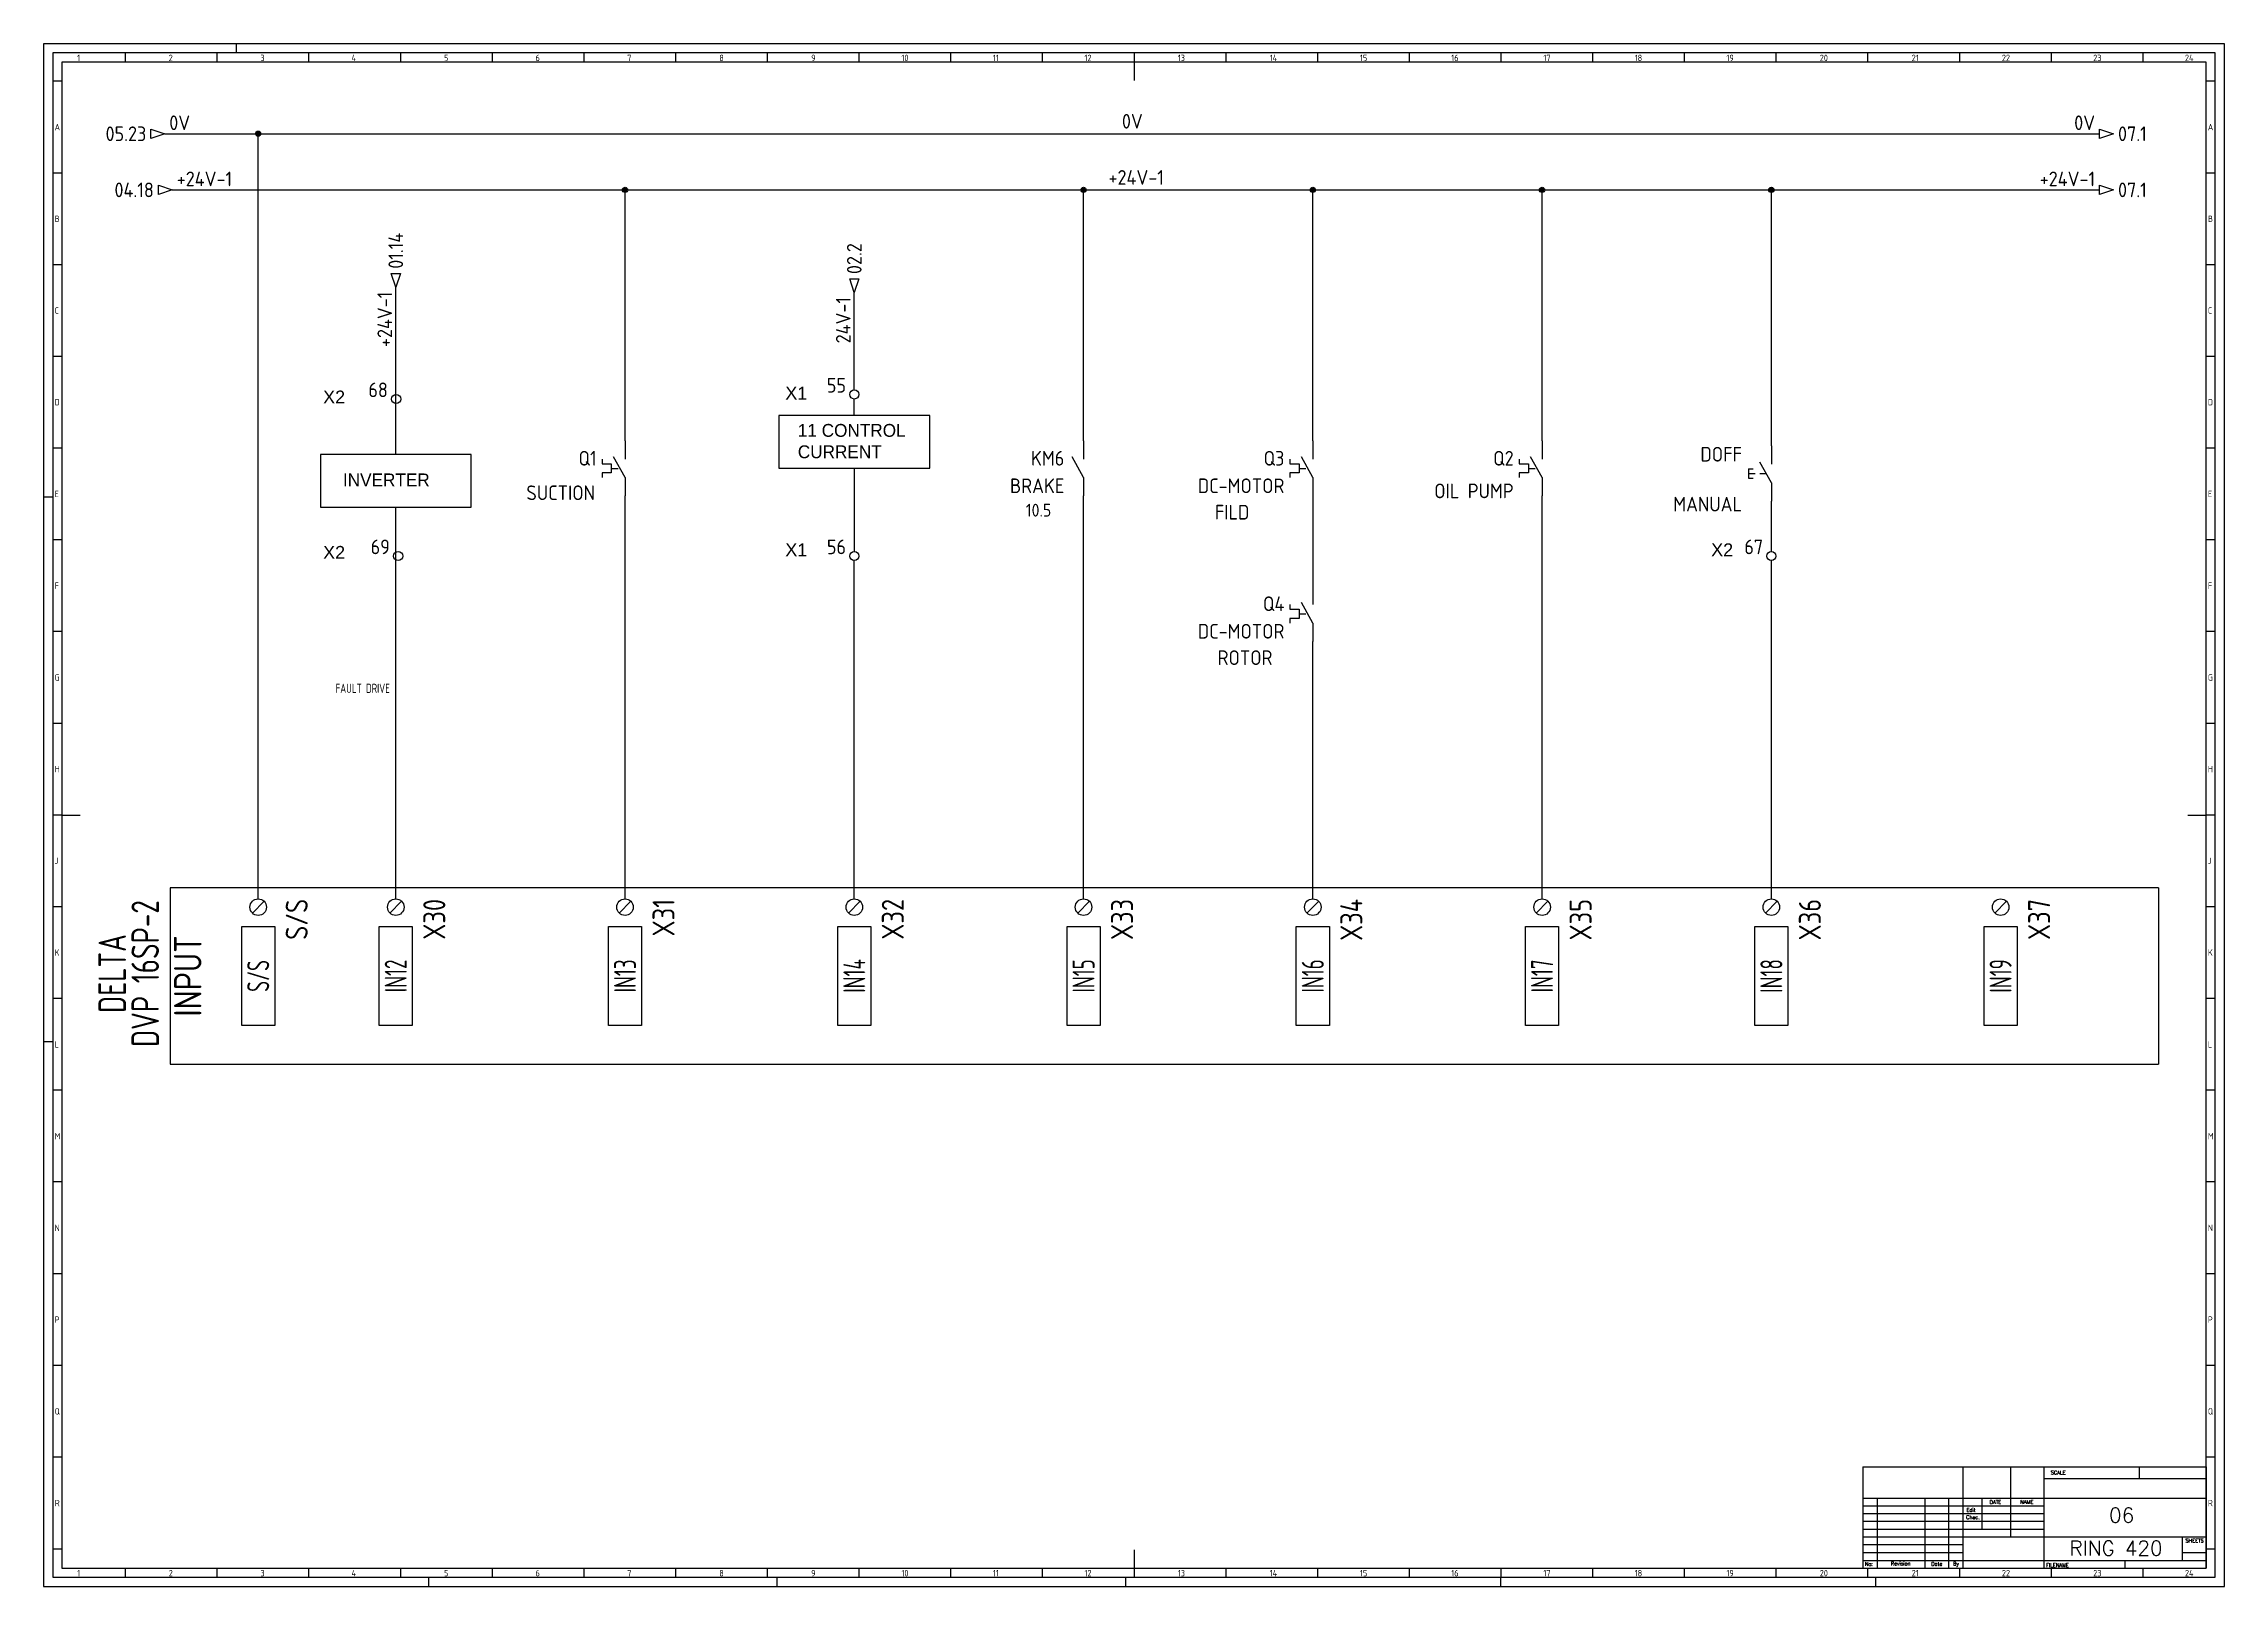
# Model space of a CAD drawing. Header units: millimetres. Extents: x 0 to 1189, y 5 to 846.
import ezdxf
from ezdxf.enums import TextEntityAlignment as Align

# ---------------------------------------------------------------- set-up
doc = ezdxf.new("R2010")
doc.units = ezdxf.units.MM
doc.header["$LTSCALE"] = 12
for name, color, linetype in [('025', 1, 'Continuous'), ('035', 5, 'Continuous'), ('07', 7, 'Continuous'), ('DESC', 1, 'Continuous'), ('DESCCHILD', 20, 'Continuous'), ('MISC', 2, 'Continuous'), ('RED_2.5mm^2', 1, 'Continuous'), ('SYMS', 7, 'Continuous'), ('TAGS', 51, 'Continuous'), ('TERMS', 4, 'Continuous'), ('WIRENO', 70, 'Continuous'), ('WIREREF', 61, 'Continuous'), ('WIREREF_DEST', 61, 'Continuous'), ('XREF', 7, 'Continuous'), ('XREFCHILD', 134, 'Continuous')]:
    doc.layers.add(name, color=color, linetype=linetype)
doc.styles.add('ISO Proportional', font='isocp.shx')
doc.styles.add('WD', font='romans.shx')
doc.styles.add('WD_IEC', font='ISOCP2.shx', dxfattribs={"width": 0.9, "height": 4})

# ---------------------------------------------------------------- blocks, each defined once
blk = doc.blocks.new('IEC_border_a0')
at = {"layer": '035', "color": 0}
for p, q in [((0, 841), (0, 0)), ((1189, 841), (0, 841)), ((44.5, 836), (44.5, 831)), ((94.5, 836), (94.5, 831)), ((105, 841), (105, 836)), ((144.5, 836), (144.5, 831)), ((194.5, 836), (194.5, 831)), ((244.5, 836), (244.5, 831)), ((294.5, 836), (294.5, 831)), ((344.5, 836), (344.5, 831)), ((394.5, 836), (394.5, 831)), ((444.5, 836), (444.5, 831)), ((494.5, 836), (494.5, 831)), ((544.5, 836), (544.5, 831)), ((594.5, 836), (594.5, 831)), ((644.5, 836), (644.5, 831)), ((694.5, 836), (694.5, 831)), ((744.5, 836), (744.5, 831)), ((794.5, 836), (794.5, 831)), ((844.5, 836), (844.5, 831)), ((894.5, 836), (894.5, 831)), ((944.5, 836), (944.5, 831)), ((994.5, 836), (994.5, 831)), ((1044.5, 836), (1044.5, 831)), ((1094.5, 836), (1094.5, 831)), ((1144.5, 836), (1144.5, 831)), ((1189, 0), (1189, 841)), ((10, 820.5), (5, 820.5)), ((1184, 820.5), (1179, 820.5)), ((10, 770.5), (5, 770.5)), ((1184, 770.5), (1179, 770.5)), ((10, 720.5), (5, 720.5)), ((1184, 720.5), (1179, 720.5)), ((10, 670.5), (5, 670.5)), ((1184, 670.5), (1179, 670.5)), ((10, 620.5), (5, 620.5)), ((1184, 620.5), (1179, 620.5)), ((0, 594), (5, 594)), ((10, 570.5), (5, 570.5)), ((1184, 570.5), (1179, 570.5)), ((10, 520.5), (5, 520.5)), ((1184, 520.5), (1179, 520.5)), ((10, 470.5), (5, 470.5)), ((1184, 470.5), (1179, 470.5)), ((10, 420.5), (5, 420.5)), ((1184, 420.5), (1179, 420.5)), ((1184, 420.5), (1179, 420.5)), ((10, 370.5), (5, 370.5)), ((1184, 370.5), (1179, 370.5)), ((10, 320.5), (5, 320.5)), ((1184, 320.5), (1179, 320.5)), ((0, 297), (5, 297)), ((10, 270.5), (5, 270.5)), ((1184, 270.5), (1179, 270.5)), ((1184, 270.5), (1179, 270.5)), ((10, 220.5), (5, 220.5)), ((1184, 220.5), (1179, 220.5)), ((10, 170.5), (5, 170.5)), ((1184, 170.5), (1179, 170.5)), ((10, 120.5), (5, 120.5)), ((1184, 120.5), (1179, 120.5)), ((10, 70.5), (5, 70.5)), ((1184, 70.5), (1179, 70.5)), ((10, 20.4), (5.1, 20.4)), ((1184, 20.4), (1179, 20.4)), ((0, 0), (1189, 0)), ((44.5, 10), (44.5, 5)), ((94.5, 10), (94.5, 5)), ((144.5, 10), (144.5, 5)), ((194.5, 10), (194.5, 5)), ((210, 0), (210, 5)), ((244.5, 10), (244.5, 5)), ((294.5, 10), (294.5, 5)), ((344.5, 10), (344.5, 5)), ((394.5, 10), (394.5, 5)), ((400, 0), (400, 5)), ((444.5, 10), (444.5, 5)), ((494.5, 10), (494.5, 5)), ((544.5, 10), (544.5, 5)), ((590, 0), (590, 5)), ((594.5, 10), (594.5, 5)), ((644.5, 10), (644.5, 5)), ((694.5, 10), (694.5, 5)), ((744.5, 10), (744.5, 5)), ((744.5, 10), (744.5, 5)), ((794.5, 10), (794.5, 5)), ((794.5, 0), (794.5, 5)), ((844.5, 10), (844.5, 5)), ((894.5, 10), (894.5, 5)), ((944.5, 10), (944.5, 5)), ((994.5, 10), (994.5, 5)), ((999, 0), (999, 5)), ((1044.5, 10), (1044.5, 5)), ((1094.5, 10), (1094.5, 5)), ((1144.5, 10), (1144.5, 5))]:
    blk.add_line(p, q, dxfattribs=at)
blk.add_lwpolyline([(10, 10), (1179, 10), (1179, 831), (10, 831)], close=True, dxfattribs=at)
at = {"layer": '07', "color": 0}
for p, q in [((594.5, 831), (594.5, 821)), ((10, 420.5), (20, 420.5)), ((1169, 420.5), (1179, 420.5)), ((594.5, 20), (594.5, 10))]:
    blk.add_line(p, q, dxfattribs=at)
blk.add_lwpolyline([(5, 5), (1184, 5), (1184, 836), (5, 836)], close=True, dxfattribs=at)
at = {"layer": '035', "color": 0, "style": 'ISO Proportional'}
for s, p in [('1', (18.3, 831.5)), ('2', (68.2, 831.5)), ('3', (118.2, 831.5)), ('4', (167.9, 831.5)), ('5', (218.3, 831.5)), ('6', (268.2, 831.5)), ('7', (318.2, 831.5)), ('8', (368.4, 831.5)), ('9', (418.5, 831.5)), ('10', (467.7, 831.5)), ('11', (517.5, 831.5)), ('12', (567.5, 831.5)), ('13', (618.4, 831.5)), ('14', (668.5, 831.5)), ('15', (717.7, 831.5)), ('16', (767.5, 831.5)), ('17', (817.7, 831.5)), ('18', (867.5, 831.5)), ('19', (917.5, 831.5)), ('20', (968.4, 831.5)), ('21', (1018.5, 831.5)), ('22', (1067.7, 831.5)), ('23', (1117.5, 831.5)), ('24', (1167.5, 831.5)), ('A', (6, 793.8)), ('A', (1180, 793.8)), ('B', (6, 743.8)), ('B', (1180, 743.8)), ('C', (6, 693.8)), ('C', (1180, 693.8)), ('D', (6, 643.8)), ('D', (1180, 643.8)), ('E', (6, 593.8)), ('E', (1180, 593.8)), ('F', (6, 543.8)), ('F', (1180, 543.8)), ('G', (6, 493.8)), ('G', (1180, 493.8)), ('H', (6, 443.8)), ('H', (1180, 443.8)), ('J', (6, 393.8)), ('J', (1180, 393.8)), ('K', (6, 343.8)), ('K', (1180, 343.8)), ('L', (6, 293.7)), ('L', (1180, 293.7)), ('M', (6, 243.7)), ('M', (1180, 243.7)), ('N', (6, 193.7)), ('N', (1180, 193.7)), ('P', (6, 143.7)), ('P', (1180, 143.7)), ('Q', (6, 93.7)), ('Q', (1180, 93.7)), ('R', (6.1, 43.7)), ('R', (1180, 43.7)), ('1', (18.3, 5.5)), ('2', (68.2, 5.5)), ('3', (118.2, 5.5)), ('4', (167.9, 5.5)), ('5', (218.3, 5.5)), ('6', (268.2, 5.5)), ('7', (318.2, 5.5)), ('8', (368.4, 5.5)), ('9', (418.5, 5.5)), ('10', (467.7, 5.5)), ('11', (517.5, 5.5)), ('12', (567.5, 5.5)), ('13', (618.4, 5.5)), ('14', (668.5, 5.5)), ('15', (717.7, 5.5)), ('16', (767.5, 5.5)), ('17', (817.7, 5.5)), ('18', (867.5, 5.5)), ('19', (917.5, 5.5)), ('20', (968.4, 5.5)), ('21', (1018.5, 5.5)), ('22', (1067.7, 5.5)), ('23', (1117.5, 5.5)), ('24', (1167.5, 5.5))]:
    blk.add_text(s, height=3.5, dxfattribs=at).set_placement(p)
blk = doc.blocks.new('IEC_tblock_a0')
at = {"layer": '035'}
for p, q in [((-106.6, 55.2), (-106.6, 17)), ((-88.4, 48.9), (0, 48.9)), ((-36.4, 55.2), (-36.4, 48.9)), ((-179.4, 38.2), (-179.4, 0)), ((-153.4, 38.2), (-153.4, 0)), ((-140.4, 38.2), (-140.4, 0)), ((-122.2, 38.2), (-122.2, 21.2)), ((-187.2, 34), (-88.4, 34)), ((-187.2, 29.8), (-88.4, 29.8)), ((-187.2, 25.5), (-88.4, 25.5)), ((-187.2, 21.2), (-88.4, 21.2)), ((-187.2, 17), (-132.6, 17)), ((-187.2, 12.8), (-132.6, 12.8)), ((-187.2, 8.5), (-132.6, 8.5)), ((-187.2, 4.2), (0, 4.2)), ((-44.2, 4.2), (-44.2, 0)), ((-13, 8.5), (0, 8.5))]:
    blk.add_line(p, q, dxfattribs=at)
at = {"layer": '07'}
for p, q in [((-187.2, 55.2), (0, 55.2)), ((-187.2, 55.2), (-187.2, 0)), ((-132.6, 55.2), (-132.6, 0)), ((-88.4, 55.2), (-88.4, 0)), ((0, 55.2), (0, 0)), ((-187.2, 38.2), (0, 38.2)), ((-132.6, 17), (0, 17)), ((-13, 17), (-13, 4.2)), ((-187.2, 0), (0, 0))]:
    blk.add_line(p, q, dxfattribs=at)
at = {"style": 'WD'}
for tag, p in [('SCALE', (-69.9, 51.1)), ('SH', (-8.7, 10.1)), ('FILENAME', (-68.1, 0.8))]:
    blk.add_attdef(tag, p, '', height=2, dxfattribs=at)
for tag, height, p in [('CKDATE', 2, (-114.9, 26.6)), ('EDDATE', 2, (-115, 30.8)), ('EDBY', 2, (-98, 30.9)), ('CKBY', 2, (-97.9, 26.3)), ('PROJDESC', 5, (-45.9, 29.2)), ('DWGDESC', 5, (-44.9, 19.7)), ('DWGNO', 3.5, (-48.5, 9.5))]:
    blk.add_attdef(tag, text='', height=height, dxfattribs=at).set_placement(p, align=Align.CENTER)
at = {"style": 'WD', "flags": 1}
blk.add_attdef('WD_TB', (-120.9, 11.9), '', height=2, dxfattribs=at)
at = {"layer": '025', "style": 'WD'}
for s, p in [('SCALE', (-80.6, 51.1)), ('NAME', (-97.7, 35.1)), ('No:', (-183.8, 1.2)), ('Revision', (-166.5, 1.5)), ('Date', (-146.8, 1.3)), ('By', (-136.3, 1.4))]:
    blk.add_text(s, height=2, dxfattribs=at).set_placement(p, align=Align.CENTER)
for s, p in [('DATE', (-118, 35)), ('Chec.', (-130.8, 26.7)), ('Edit', (-130.6, 30.7)), ('SHEETS', (-11.2, 14)), ('FILENAME', (-87.2, 0.6))]:
    blk.add_text(s, height=2, dxfattribs=at).set_placement(p)
blk = doc.blocks.new('PLCIO_F85')
blk.add_line((1036, 48), (1036, -48))
at = {"layer": 'SYMS'}
for p, q in [((-48, 48), (-48, -48)), ((1036, 48), (-48, 48)), ((-3.2, 34.3), (3.2, 40.7)), ((71.8, 34.3), (78.2, 40.7)), ((196.8, 34.3), (203.2, 40.7)), ((321.8, 34.3), (328.2, 40.7)), ((446.8, 34.3), (453.2, 40.7)), ((571.8, 34.3), (578.2, 40.7)), ((696.8, 34.3), (703.2, 40.7)), ((821.8, 34.3), (828.2, 40.7)), ((946.8, 34.3), (953.2, 40.7)), ((-9, -27), (-9, 27)), ((-9, 27), (9, 27)), ((9, 27), (9, -27)), ((66, -27), (66, 27)), ((66, 27), (84, 27)), ((84, 27), (84, -27)), ((191, -27), (191, 27)), ((191, 27), (209, 27)), ((209, 27), (209, -27)), ((316, -27), (316, 27)), ((316, 27), (334, 27)), ((334, 27), (334, -27)), ((441, -27), (441, 27)), ((441, 27), (459, 27)), ((459, 27), (459, -27)), ((566, -27), (566, 27)), ((566, 27), (584, 27)), ((584, 27), (584, -27)), ((691, -27), (691, 27)), ((691, 27), (709, 27)), ((709, 27), (709, -27)), ((816, -27), (816, 27)), ((816, 27), (834, 27)), ((834, 27), (834, -27)), ((941, -27), (941, 27)), ((941, 27), (959, 27)), ((959, 27), (959, -27)), ((9, -27), (-9, -27)), ((84, -27), (66, -27)), ((209, -27), (191, -27)), ((334, -27), (316, -27)), ((459, -27), (441, -27)), ((584, -27), (566, -27)), ((709, -27), (691, -27)), ((834, -27), (816, -27)), ((959, -27), (941, -27)), ((-48, -48), (1036, -48))]:
    blk.add_line(p, q, dxfattribs=at)
for centre in [(0, 37.5), (75, 37.5), (200, 37.5), (325, 37.5), (450, 37.5), (575, 37.5), (700, 37.5), (825, 37.5), (950, 37.5)]:
    blk.add_circle(centre, 4.5, dxfattribs=at)
at = {"layer": 'SYMS', "style": 'WD_IEC', "width": 0.9}
for tag, p in [('TERMDESC01', (6.2, 60)), ('TERMDESC02', (81.2, 60)), ('TERMDESC03', (206.2, 60)), ('TERMDESC04', (331.2, 60)), ('TERMDESC05', (456.2, 60)), ('TERMDESC06', (581.2, 60)), ('TERMDESC07', (706.2, 60)), ('TERMDESC08', (831.2, 60)), ('TERMDESC09', (956.2, 60))]:
    blk.add_attdef(tag, text='', height=12, rotation=90, dxfattribs=at).set_placement(p, align=Align.TOP_LEFT)
at = {"layer": 'SYMS', "style": 'WD_IEC', "width": 0.9, "flags": 1}
for tag, p in [('X2TERM01', (0, 42)), ('X2TERM02', (75, 42)), ('X2TERM03', (200, 42)), ('X2TERM04', (325, 42)), ('X2TERM05', (450, 42)), ('X2TERM06', (575, 42)), ('X2TERM07', (700, 42)), ('X2TERM08', (825, 42)), ('X2TERM09', (950, 42))]:
    blk.add_attdef(tag, text='', height=1.92, rotation=90, dxfattribs=at).set_placement(p, align=Align.RIGHT)
at = {"layer": 'SYMS', "style": 'WD_IEC', "width": 0.9}
for tag, p in [('TERM01', (15, 42)), ('TERM02', (90, 42)), ('TERM03', (215, 42)), ('TERM04', (340, 42)), ('TERM05', (465, 42)), ('TERM06', (590, 42)), ('TERM07', (715, 42)), ('TERM08', (840, 42)), ('TERM09', (965, 42))]:
    blk.add_attdef(tag, text='', height=12, rotation=90, dxfattribs=at).set_placement(p, align=Align.TOP_RIGHT)
at = {"layer": 'SYMS', "style": 'WD_IEC'}
for tag, width, p in [('INST', 0.8, (-159, 0)), ('MFG', 0.8, (-123, 0)), ('CAT', 0.8, (-105, 0)), ('LINE1', 0.9, (-87, 0)), ('LINE2', 0.9, (-69, 0)), ('DESC', 0.9, (-50.8, 0)), ('TAG', 0.9, (-30.9, 0)), ('LOC', 0.8, (-141, 0))]:
    blk.add_attdef(tag, text='', height=15, rotation=90, dxfattribs=dict(at, width=width)).set_placement(p, align=Align.CENTER)
at = {"layer": 'SYMS', "style": 'WD_IEC', "width": 0.7}
for tag, p in [('TAGA01', (0, 0)), ('TAGA02', (75, 0)), ('TAGA03', (200, 0)), ('TAGA04', (325, 0)), ('TAGA05', (450, 0)), ('TAGA06', (575, 0)), ('TAGA07', (700, 0)), ('TAGA08', (825, 0)), ('TAGA09', (950, 0))]:
    blk.add_attdef(tag, text='', height=12, rotation=90, dxfattribs=at).set_placement(p, align=Align.MIDDLE_CENTER)
at = {"layer": 'SYMS', "linetype": 'Continuous', "style": 'WD_IEC', "width": 0.9, "flags": 9}
blk.add_attdef('ASSYCODE', text='', height=1.92, rotation=90, dxfattribs=at).set_placement((-102.9, -22.1), align=Align.CENTER)
at = {"layer": 'SYMS', "style": 'WD_IEC', "width": 0.9}
for tag, p in [('DESCA01', (-9, -111)), ('DESCB01', (9, -111)), ('DESCC01', (27, -111)), ('DESCD01', (45, -111)), ('DESCE01', (63, -111)), ('DESCA02', (66, -111)), ('DESCB02', (84, -111)), ('DESCC02', (102, -111)), ('DESCD02', (120, -111)), ('DESCE02', (138, -111)), ('DESCA03', (191, -111)), ('DESCB03', (209, -111)), ('DESCC03', (227, -111)), ('DESCD03', (245, -111)), ('DESCE03', (263, -111)), ('DESCA04', (316, -111)), ('DESCB04', (334, -111)), ('DESCC04', (352, -111)), ('DESCD04', (370, -111)), ('DESCE04', (388, -111)), ('DESCA05', (441, -111)), ('DESCB05', (459, -111)), ('DESCC05', (477, -111)), ('DESCD05', (495, -111)), ('DESCE05', (513, -111)), ('DESCA06', (566, -111)), ('DESCB06', (584, -111)), ('DESCC06', (602, -111)), ('DESCD06', (620, -111)), ('DESCE06', (638, -111)), ('DESCA07', (691, -111)), ('DESCB07', (709, -111)), ('DESCC07', (727, -111)), ('DESCD07', (745, -111)), ('DESCE07', (763, -111)), ('DESCA08', (816, -111)), ('DESCB08', (834, -111)), ('DESCC08', (852, -111)), ('DESCD08', (870, -111)), ('DESCE08', (888, -111)), ('DESCA09', (941, -111)), ('DESCB09', (959, -111)), ('DESCC09', (977, -111)), ('DESCD09', (995, -111)), ('DESCE09', (1013, -111))]:
    blk.add_attdef(tag, text='', height=15, rotation=90, dxfattribs=at).set_placement(p, align=Align.RIGHT)
blk = doc.blocks.new('WDDOT')
for radius in [0.72, 0.449, 0.223]:
    blk.add_circle((0, 0), radius)
blk = doc.blocks.new('VOL21')
for p, q in [((0, 7.5), (0, 2.5)), ((-6.25, 2.5), (-6.25, 1.25)), ((-6.25, 1.25), (-3.75, 1.25)), ((-3.75, 1.25), (-3.75, -1.25)), ((-3.75, 0), (-1.875, 0)), ((0, -2.5), (-3.125, 3.125)), ((-6.25, -1.25), (-6.25, -2.5)), ((-3.75, -1.25), (-6.25, -1.25)), ((0, -2.5), (0, -7.5))]:
    blk.add_line(p, q)
at = {"style": 'WD_IEC'}
for tag, p in [('INST', (-7.75, 6.75)), ('LOC', (-7.75, 3.75)), ('TAG2', (-7.75, 0.75)), ('DESC1', (-7.75, -6.75)), ('XREF', (-7.75, -3.75)), ('DESC3', (-7.75, -12.75)), ('DESC2', (-7.75, -9.75))]:
    blk.add_attdef(tag, text='', height=2.5, dxfattribs=at).set_placement(p, align=Align.RIGHT)
blk.add_attdef('TERM01', text='', height=2, rotation=90, dxfattribs=at).set_placement((-1, 7.5), align=Align.RIGHT)
at = {"style": 'WD_IEC', "flags": 1}
for tag, p, height in [('X2TERM01', (0, 7.5), 0.32), ('X4LINK', (-6.375, 0), 0.32), ('X1LINK', (-0.5, 0), 0.32), ('CONTACT', (4, -3.5), 1), ('FAMILY', (4, -5), 1), ('COMMON', (5.25, -4.75), 1), ('X8TERM02', (0, -7.5), 0.32)]:
    blk.add_attdef(tag, p, '', height=height, dxfattribs=at)
at = {"style": 'WD_IEC'}
blk.add_attdef('TERM02', (-1, -7.5), '', height=2, rotation=90, dxfattribs=at)
blk = doc.blocks.new('HA1D3')
blk.add_lwpolyline([(0, 0), (-3.75, -1.25), (-3.75, 1.25)], close=True)
at = {"style": 'WD_IEC'}
blk.add_attdef('XREF', text='', height=2.5, dxfattribs=at).set_placement((-5, 0), align=Align.MIDDLE_RIGHT)
at = {"style": 'WD_IEC', "flags": 1}
blk.add_attdef('SIGCODE', text='', height=1, dxfattribs=at).set_placement((-2.5, 1.8), align=Align.RIGHT)
at = {"style": 'WD_IEC'}
for tag, p, height, flags in [('X1TERM01', (0, 0), 0.32, 1), ('WIRENO', (1.25, 1), 2.5, 8)]:
    blk.add_attdef(tag, p, '', height=height, dxfattribs=dict(at, flags=flags))
blk.add_attdef('DESC1', text='', height=2.5, dxfattribs=at).set_placement((1.25, -1), align=Align.TOP_LEFT)
blk = doc.blocks.new('WD_WNH')
at = {"linetype": 'Continuous', "style": 'WD_IEC', "width": 0.8}
blk.add_attdef('WIRENO', text='', height=2.5, dxfattribs=at).set_placement((0, 0.75), align=Align.CENTER)
at = {"style": 'WD_IEC', "flags": 1}
for tag, p in [('W08USER', (0, 0.375)), ('W04USER', (0, 0.875)), ('W05USER', (0, 0.75)), ('W09USER', (0, 0.25)), ('W03USER', (0, 1)), ('W06USER', (0, 0.625)), ('W07USER', (0, 0.5)), ('W02USER', (0, 1.125)), ('W01USER', (0, 1.25)), ('W10USER', (0, 0.125))]:
    blk.add_attdef(tag, text='', height=0.08, dxfattribs=at).set_placement(p, align=Align.CENTER)
blk = doc.blocks.new('HA1D2')
blk.add_lwpolyline([(0, 0), (-1.25, 3.75), (1.25, 3.75)], close=True)
at = {"style": 'WD_IEC'}
blk.add_attdef('XREF', text='', height=2.5, rotation=90, dxfattribs=at).set_placement((0, 5), align=Align.MIDDLE_LEFT)
at = {"style": 'WD_IEC', "flags": 1}
blk.add_attdef('SIGCODE', text='', height=1, dxfattribs=at).set_placement((-2.5, 1.8), align=Align.RIGHT)
blk.add_attdef('X8TERM01', (0, 0), '', height=0.32, dxfattribs=at)
at = {"style": 'WD_IEC', "flags": 8}
blk.add_attdef('WIRENO', text='', height=2.5, rotation=90, dxfattribs=at).set_placement((-1, -1.25), align=Align.RIGHT)
at = {"style": 'WD_IEC'}
blk.add_attdef('DESC1', text='', height=2.5, rotation=90, dxfattribs=at).set_placement((1, -1.25), align=Align.TOP_RIGHT)
blk = doc.blocks.new('HA1S1')
blk.add_lwpolyline([(0, 1.25), (3.75, 0), (0, -1.25)], close=True)
at = {"style": 'WD_IEC'}
for tag, height, flags, p in [('WIRENO', 2.5, 8, (-1.25, 1)), ('SIGCODE', 1, 1, (5, 1.8))]:
    blk.add_attdef(tag, text='', height=height, dxfattribs=dict(at, flags=flags)).set_placement(p, align=Align.RIGHT)
at = {"style": 'WD_IEC', "flags": 1}
blk.add_attdef('X4TERM01', (0, 0), '', height=0.32, dxfattribs=at)
at = {"style": 'WD_IEC'}
blk.add_attdef('XREF', text='', height=2.5, dxfattribs=at).set_placement((5, 0), align=Align.MIDDLE_LEFT)
blk.add_attdef('DESC1', text='', height=2.5, dxfattribs=at).set_placement((-1.25, -1), align=Align.TOP_RIGHT)
blk = doc.blocks.new('VT0002')
blk.add_circle((0, 0), 1.25)
at = {"style": 'WD_IEC'}
for tag, p in [('INST', (-2.25, 6.5)), ('LOC', (-2.25, 3.5)), ('DESC1', (-2.25, -6.25)), ('DESC3', (-2.25, -12.25)), ('DESC2', (-2.25, -9.25))]:
    blk.add_attdef(tag, text='', height=2.5, dxfattribs=at).set_placement(p, align=Align.RIGHT)
at = {"style": 'WD_IEC', "flags": 1}
for tag, p, height in [('ASSYCODE', (2.75, 10.75), 1), ('CATDESC', (2.75, 9.25), 1), ('MFG', (2.75, 7.25), 1.5), ('CAT', (2.75, 4.75), 1.5), ('X4PIN01', (-1.25, 1), 0.25), ('X4TERM01', (-1.25, 0), 0.25), ('X4TERMDESC01', (-1.25, 0.5), 0.4), ('STRIPSEQ', (0, 0), 0.025), ('X2PIN01', (0, 2.25), 0.25), ('X2TERM01', (0, 1.25), 0.25), ('X8PIN01', (0, -0.25), 0.25), ('X2TERMDESC01', (0, 1.75), 0.4), ('X1PIN01', (1.25, 1), 0.25), ('X1TERM01', (1.25, 0), 0.25), ('X1TERMDESC01', (1.25, 0.5), 0.4), ('LINKTERM', (0, -0.04), 0.025), ('X8TERM01', (0, -1.25), 0.25), ('X8TERMDESC01', (0, -0.75), 0.4)]:
    blk.add_attdef(tag, p, '', height=height, dxfattribs=at)
at = {"style": 'WD_IEC', "flags": 8}
for tag, height, p in [('TAGSTRIP', 2.5, (-2.25, 0.5)), ('TERM01', 2, (-2.25, -3.25))]:
    blk.add_attdef(tag, text='', height=height, dxfattribs=at).set_placement(p, align=Align.RIGHT)
blk = doc.blocks.new('VMS21')
for p, q in [((0, 7.5), (0, 2.5)), ((0, -2.5), (-3.12, 3.12)), ((0, -2.5), (0, -7.5))]:
    blk.add_line(p, q)
at = {"style": 'WD_IEC'}
for tag, p in [('INST', (-5.25, 6.75)), ('LOC', (-5.25, 3.75)), ('TAG2', (-5.25, 0.75)), ('DESC1', (-5.25, -6.75)), ('XREF', (-5.25, -3.75)), ('DESC3', (-5.25, -12.75)), ('DESC2', (-5.25, -9.75))]:
    blk.add_attdef(tag, text='', height=2.5, dxfattribs=at).set_placement(p, align=Align.RIGHT)
blk.add_attdef('TERM01', text='', height=2, rotation=90, dxfattribs=at).set_placement((-1, 7.5), align=Align.RIGHT)
at = {"style": 'WD_IEC', "flags": 1}
for tag, p, height in [('X2TERM01', (0, 7.5), 0.32), ('X4LINK', (-2.81, 0), 0.32), ('X1LINK', (-0.5, 0), 0.32), ('CONTACT', (4, -3.5), 1), ('FAMILY', (4, -5), 1), ('X8TERM02', (0, -7.5), 0.32)]:
    blk.add_attdef(tag, p, '', height=height, dxfattribs=at)
at = {"style": 'WD_IEC'}
blk.add_attdef('TERM02', (-1, -7.5), '', height=2, rotation=90, dxfattribs=at)
blk = doc.blocks.new('WD_WNV')
at = {"linetype": 'Continuous', "style": 'WD_IEC', "width": 0.8}
blk.add_attdef('WIRENO', text='', height=2.5, dxfattribs=at).set_placement((-1.6, 0), align=Align.MIDDLE_RIGHT)
at = {"style": 'WD_IEC', "flags": 1}
for tag, p in [('W08USER', (-1, 0.375)), ('W04USER', (-1, 0.875)), ('W05USER', (-1, 0.75)), ('W09USER', (-1, 0.25)), ('W03USER', (-1, 1)), ('W06USER', (-1, 0.625)), ('W07USER', (-1, 0.5)), ('W02USER', (-1, 1.125)), ('W01USER', (-1, 1.25)), ('W10USER', (-1, 0.125))]:
    blk.add_attdef(tag, text='', height=0.08, dxfattribs=at).set_placement(p, align=Align.CENTER)
blk = doc.blocks.new('VPB11')
for p, q in [((0, 7.5), (0, 2.5)), ((-6.25, 1.25), (-6.25, -1.25)), ((-6.25, 1.25), (-5, 1.25)), ((-6.25, 0), (-4.375, 0)), ((0, -2.5), (-3.125, 3.125)), ((-3.125, 0), (-1.389, 0)), ((-6.25, -1.25), (-5, -1.25)), ((0, -2.5), (0, -7.5))]:
    blk.add_line(p, q)
at = {"style": 'WD_IEC'}
for tag, p in [('INST', (-8, 10.25)), ('LOC', (-8, 6.75)), ('TAG1', (-8, 3.25)), ('DESC2', (-8, -13.85)), ('DESC1', (-8, -10.35)), ('DESC3', (-8, -17.35))]:
    blk.add_attdef(tag, text='', height=2.5, dxfattribs=at).set_placement(p, align=Align.RIGHT)
blk.add_attdef('TERM01', text='', height=2, rotation=90, dxfattribs=at).set_placement((-1, 7.5), align=Align.RIGHT)
at = {"style": 'WD_IEC', "flags": 1}
for tag, p, height in [('X2TERM01', (0, 7.5), 0.32), ('X1LINK', (0, 0), 0.32), ('CONTACT', (0.5, 4.5), 1), ('COMMON', (1.75, 3.25), 1), ('ASSYCODE', (1, -4), 1), ('FAMILY', (1, -5.5), 1), ('X8TERM02', (0, -7.5), 0.32), ('CATDESC', (1, -7), 1)]:
    blk.add_attdef(tag, p, '', height=height, dxfattribs=at)
at = {"style": 'WD_IEC', "flags": 9}
for tag, p in [('MFG', (-8.5, -0.25)), ('CAT', (-8.5, -2.75))]:
    blk.add_attdef(tag, text='', height=1.5, dxfattribs=at).set_placement(p, align=Align.RIGHT)
at = {"style": 'WD_IEC'}
blk.add_attdef('TERM02', (-1, -7.5), '', height=2, rotation=90, dxfattribs=at)
at = {"lineweight": 15, "style": 'WD_IEC'}
blk.add_attdef('XREF', text='', height=2.5, dxfattribs=at).set_placement((-8, -6.35), align=Align.RIGHT)

msp = doc.modelspace()

# ---------------------------------------------------------------- linework, layer by layer
at = {"layer": 'RED_2.5mm^2'}
for p, q in [((66, 796.8), (1121, 796.8)), ((117, 379.7), (117, 796.8)), ((70.1, 766.2), (1121, 766.2)), ((317, 629.4), (317, 766.2)), ((567, 629.4), (567, 766.2)), ((692, 629.4), (692, 766.2)), ((817, 629.4), (817, 766.2)), ((942, 626.6), (942, 766.2)), ((192, 621.9), (192, 713.2)), ((442, 657.2), (442, 710.3)), ((442, 643.2), (442, 652.2)), ((442, 614.5), (442, 569.1)), ((317, 379.7), (317, 599.4)), ((567, 379.7), (567, 599.4)), ((692, 599.4), (692, 550.1)), ((817, 379.7), (817, 599.4)), ((942, 569.1), (942, 596.6)), ((192, 379.7), (192, 593.2)), ((442, 379.7), (442, 564.1)), ((942, 379.7), (942, 564.1)), ((692, 379.7), (692, 520.1))]:
    msp.add_line(p, q, dxfattribs=at)
for points in [[(483.2, 643.2), (400.9, 643.2), (400.9, 614.5), (483.2, 614.5)], [(233.2, 621.9), (150.9, 621.9), (150.9, 593.2), (233.2, 593.2)]]:
    msp.add_lwpolyline(points, close=True, dxfattribs=at)

# ---------------------------------------------------------------- block references
msp.add_blockref('IEC_border_a0', (0, 4.9))
ref = msp.add_blockref('IEC_tblock_a0', (1179, 14.9))
ref.add_attrib('DWGDESC', 'RING 420', dxfattribs={"height": 8, "style": 'WD'}).set_placement((1129.9, 21.7), align=Align.CENTER)
ref.add_attrib('PROJDESC', '06', dxfattribs={"height": 8, "style": 'WD'}).set_placement((1133, 39.7), align=Align.CENTER)
at = {"layer": 'SYMS'}
ref = msp.add_blockref('HA1D3', (66, 796.8), dxfattribs=dict(at, xscale=2, yscale=2, zscale=2))
ref.add_attrib('XREF', '05.23', dxfattribs={"layer": 'XREF', "height": 8, "style": 'WD_IEC'}).set_placement((56, 796.8), align=Align.MIDDLE_RIGHT)
ref.add_attrib('WIRENO', '0V', (68.5, 798.8), dxfattribs={"layer": 'WIREREF_DEST', "height": 8, "style": 'WD_IEC', "flags": 8})
at = {"layer": 'SYMS', "xscale": 2, "yscale": 2, "zscale": 2}
for p in [(117, 796.8), (317, 766.2), (567, 766.2), (692, 766.2), (817, 766.2), (942, 766.2)]:
    msp.add_blockref('WDDOT', p, dxfattribs=at)
at = {"layer": 'SYMS'}
ref = msp.add_blockref('HA1S1', (1121, 796.8), dxfattribs=dict(at, xscale=2, yscale=2, zscale=2))
ref.add_attrib('XREF', '07.1', dxfattribs={"layer": 'XREF', "height": 8, "style": 'WD_IEC'}).set_placement((1131, 796.8), align=Align.MIDDLE_LEFT)
ref.add_attrib('WIRENO', '0V', dxfattribs={"layer": 'WIREREF', "height": 8, "style": 'WD_IEC', "flags": 8}).set_placement((1118.5, 798.8), align=Align.RIGHT)
ref = msp.add_blockref('HA1D3', (70.1, 766.2), dxfattribs=dict(at, xscale=2, yscale=2, zscale=2))
ref.add_attrib('XREF', '04.18', dxfattribs={"layer": 'XREF', "height": 8, "style": 'WD_IEC'}).set_placement((60.1, 766.2), align=Align.MIDDLE_RIGHT)
ref.add_attrib('WIRENO', '+24V-1', (72.6, 768.2), dxfattribs={"layer": 'WIREREF_DEST', "height": 8, "style": 'WD_IEC', "flags": 8})
ref = msp.add_blockref('HA1S1', (1121, 766.2), dxfattribs=dict(at, xscale=2, yscale=2, zscale=2))
ref.add_attrib('XREF', '07.1', dxfattribs={"layer": 'XREF', "height": 8, "style": 'WD_IEC'}).set_placement((1131, 766.2), align=Align.MIDDLE_LEFT)
ref.add_attrib('WIRENO', '+24V-1', dxfattribs={"layer": 'WIREREF', "height": 8, "style": 'WD_IEC', "flags": 8}).set_placement((1118.5, 768.2), align=Align.RIGHT)
ref = msp.add_blockref('HA1D2', (192, 713.2), dxfattribs=dict(at, xscale=2, yscale=2, zscale=2))
ref.add_attrib('XREF', '01.14', dxfattribs={"layer": 'XREF', "height": 8, "rotation": 90, "style": 'WD_IEC'}).set_placement((192, 723.2), align=Align.MIDDLE_LEFT)
ref.add_attrib('WIRENO', '+24V-1', dxfattribs={"layer": 'WIREREF_DEST', "height": 8, "rotation": 90, "style": 'WD_IEC', "flags": 8}).set_placement((190, 710.7), align=Align.RIGHT)
ref = msp.add_blockref('HA1D2', (442, 710.3), dxfattribs=dict(at, xscale=2, yscale=2, zscale=2))
ref.add_attrib('XREF', '02.2', dxfattribs={"layer": 'XREF', "height": 8, "rotation": 90, "style": 'WD_IEC'}).set_placement((442, 720.3), align=Align.MIDDLE_LEFT)
ref.add_attrib('WIRENO', '24V-1', dxfattribs={"layer": 'WIREREF_DEST', "height": 8, "rotation": 90, "style": 'WD_IEC', "flags": 8}).set_placement((440, 707.8), align=Align.RIGHT)
ref = msp.add_blockref('VT0002', (192.2, 652.2), dxfattribs=dict(at, xscale=2, yscale=2, zscale=2))
ref.add_attrib('TAGSTRIP', '68', dxfattribs={"layer": 'TAGS', "height": 8, "style": 'WD_IEC', "flags": 8}).set_placement((187.7, 653.2), align=Align.RIGHT)
ref = msp.add_blockref('VT0002', (442, 654.7), dxfattribs=dict(at, xscale=2, yscale=2, zscale=2))
ref.add_attrib('TAGSTRIP', '55', dxfattribs={"layer": 'TAGS', "height": 8, "style": 'WD_IEC', "flags": 8}).set_placement((437.5, 655.7), align=Align.RIGHT)
ref = msp.add_blockref('VOL21', (317, 614.4), dxfattribs=dict(at, xscale=2, yscale=2, zscale=2))
ref.add_attrib('DESC1', 'SUCTION', dxfattribs={"layer": 'DESCCHILD', "height": 8, "style": 'WD_IEC'}).set_placement((300.6, 597.1), align=Align.RIGHT)
ref.add_attrib('TAG2', 'Q1', dxfattribs={"layer": 'TAGS', "height": 8, "style": 'WD_IEC'}).set_placement((301.5, 615.9), align=Align.RIGHT)
ref = msp.add_blockref('VMS21', (567, 614.4), dxfattribs=dict(at, xscale=2, yscale=2, zscale=2))
ref.add_attrib('XREF', '10.5', dxfattribs={"layer": 'XREFCHILD', "height": 7, "style": 'WD_IEC'}).set_placement((549.4, 588.1), align=Align.RIGHT)
ref.add_attrib('DESC1', 'BRAKE', dxfattribs={"layer": 'DESCCHILD', "height": 8, "style": 'WD_IEC'}).set_placement((556.5, 600.9), align=Align.RIGHT)
ref.add_attrib('TAG2', 'KM6', dxfattribs={"layer": 'TAGS', "height": 8, "style": 'WD_IEC'}).set_placement((556.5, 615.9), align=Align.RIGHT)
ref = msp.add_blockref('VOL21', (692, 614.4), dxfattribs=dict(at, xscale=2, yscale=2, zscale=2))
ref.add_attrib('DESC2', 'FILD', dxfattribs={"layer": 'DESCCHILD', "height": 8, "style": 'WD_IEC'}).set_placement((657.4, 586.5), align=Align.RIGHT)
ref.add_attrib('DESC1', 'DC-MOTOR', dxfattribs={"layer": 'DESCCHILD', "height": 8, "style": 'WD_IEC'}).set_placement((676.5, 600.9), align=Align.RIGHT)
ref.add_attrib('TAG2', 'Q3', dxfattribs={"layer": 'TAGS', "height": 8, "style": 'WD_IEC'}).set_placement((676.5, 615.9), align=Align.RIGHT)
ref = msp.add_blockref('VOL21', (817, 614.4), dxfattribs=dict(at, xscale=2, yscale=2, zscale=2))
ref.add_attrib('DESC1', 'OIL PUMP', dxfattribs={"layer": 'DESCCHILD', "height": 8, "style": 'WD_IEC'}).set_placement((801.5, 598.1), align=Align.RIGHT)
ref.add_attrib('TAG2', 'Q2', dxfattribs={"layer": 'TAGS', "height": 8, "style": 'WD_IEC'}).set_placement((801.5, 615.9), align=Align.RIGHT)
ref = msp.add_blockref('VPB11', (942, 611.6), dxfattribs=dict(at, xscale=2, yscale=2, zscale=2))
ref.add_attrib('DESC1', 'MANUAL', dxfattribs={"layer": 'DESC', "height": 8, "style": 'WD_IEC'}).set_placement((926, 590.9), align=Align.RIGHT)
ref.add_attrib('TAG1', 'DOFF', dxfattribs={"layer": 'TAGS', "height": 8, "style": 'WD_IEC'}).set_placement((926, 618.1), align=Align.RIGHT)
ref = msp.add_blockref('VT0002', (193.3, 566.6), dxfattribs=dict(at, xscale=2, yscale=2, zscale=2))
ref.add_attrib('TAGSTRIP', '69', dxfattribs={"layer": 'TAGS', "height": 8, "style": 'WD_IEC', "flags": 8}).set_placement((188.8, 567.6), align=Align.RIGHT)
ref = msp.add_blockref('VT0002', (442, 566.6), dxfattribs=dict(at, xscale=2, yscale=2, zscale=2))
ref.add_attrib('TAGSTRIP', '56', dxfattribs={"layer": 'TAGS', "height": 8, "style": 'WD_IEC', "flags": 8}).set_placement((437.5, 567.6), align=Align.RIGHT)
ref = msp.add_blockref('VT0002', (942, 566.6), dxfattribs=dict(at, xscale=2, yscale=2, zscale=2))
ref.add_attrib('TAGSTRIP', '67', dxfattribs={"layer": 'TAGS', "height": 8, "style": 'WD_IEC', "flags": 8}).set_placement((937.5, 567.6), align=Align.RIGHT)
ref = msp.add_blockref('VOL21', (692, 535.1), dxfattribs=dict(at, xscale=2, yscale=2, zscale=2))
ref.add_attrib('DESC2', 'ROTOR', dxfattribs={"layer": 'DESCCHILD', "height": 8, "style": 'WD_IEC'}).set_placement((670, 507.2), align=Align.RIGHT)
ref.add_attrib('DESC1', 'DC-MOTOR', dxfattribs={"layer": 'DESCCHILD', "height": 8, "style": 'WD_IEC'}).set_placement((676.5, 521.6), align=Align.RIGHT)
ref.add_attrib('TAG2', 'Q4', dxfattribs={"layer": 'TAGS', "height": 8, "style": 'WD_IEC'}).set_placement((676.5, 536.6), align=Align.RIGHT)
at = {"layer": 'SYMS', "color": 0}
ref = msp.add_blockref('PLCIO_F85', (117, 337.7), dxfattribs=at)
ref.add_attrib('TERM01', 'S/S', dxfattribs={"layer": 'TERMS', "height": 12, "rotation": 90, "style": 'WD_IEC', "width": 0.9}).set_placement((132, 379.7), align=Align.TOP_RIGHT)
ref.add_attrib('TAGA01', 'S/S', dxfattribs={"layer": 'TAGS', "height": 12, "rotation": 90, "style": 'WD_IEC', "width": 0.7}).set_placement((117, 337.7), align=Align.MIDDLE_CENTER)
ref.add_attrib('TAG', 'INPUT', dxfattribs={"layer": 'TAGS', "height": 15, "rotation": 90, "style": 'WD_IEC', "width": 0.9}).set_placement((86.1, 337.7), align=Align.CENTER)
ref.add_attrib('CAT', 'DVP 16SP-2', dxfattribs={"layer": 'MISC', "height": 15, "rotation": 90, "style": 'WD_IEC', "width": 0.8}).set_placement((62.9, 339), align=Align.CENTER)
ref.add_attrib('MFG', 'DELTA', dxfattribs={"layer": 'MISC', "height": 15, "rotation": 90, "style": 'WD_IEC', "width": 0.8}).set_placement((44.9, 339), align=Align.CENTER)
ref.add_attrib('TERM02', 'X30', dxfattribs={"layer": 'TERMS', "height": 12, "rotation": 90, "style": 'WD_IEC', "width": 0.9}).set_placement((207, 379.7), align=Align.TOP_RIGHT)
ref.add_attrib('TAGA02', 'IN12', dxfattribs={"layer": 'TAGS', "height": 12, "rotation": 90, "style": 'WD_IEC', "width": 0.7}).set_placement((192, 337.7), align=Align.MIDDLE_CENTER)
ref.add_attrib('TERM03', 'X31', dxfattribs={"layer": 'TERMS', "height": 12, "rotation": 90, "style": 'WD_IEC', "width": 0.9}).set_placement((332, 379.7), align=Align.TOP_RIGHT)
ref.add_attrib('TAGA03', 'IN13', dxfattribs={"layer": 'TAGS', "height": 12, "rotation": 90, "style": 'WD_IEC', "width": 0.7}).set_placement((317, 337.7), align=Align.MIDDLE_CENTER)
ref.add_attrib('TERM04', 'X32', dxfattribs={"layer": 'TERMS', "height": 12, "rotation": 90, "style": 'WD_IEC', "width": 0.9}).set_placement((457, 379.7), align=Align.TOP_RIGHT)
ref.add_attrib('TAGA04', 'IN14', dxfattribs={"layer": 'TAGS', "height": 12, "rotation": 90, "style": 'WD_IEC', "width": 0.7}).set_placement((442, 337.7), align=Align.MIDDLE_CENTER)
ref.add_attrib('TERM05', 'X33', dxfattribs={"layer": 'TERMS', "height": 12, "rotation": 90, "style": 'WD_IEC', "width": 0.9}).set_placement((582, 379.7), align=Align.TOP_RIGHT)
ref.add_attrib('TAGA05', 'IN15', dxfattribs={"layer": 'TAGS', "height": 12, "rotation": 90, "style": 'WD_IEC', "width": 0.7}).set_placement((567, 337.7), align=Align.MIDDLE_CENTER)
ref.add_attrib('TERM06', 'X34', dxfattribs={"layer": 'TERMS', "height": 12, "rotation": 90, "style": 'WD_IEC', "width": 0.9}).set_placement((707, 379.7), align=Align.TOP_RIGHT)
ref.add_attrib('TAGA06', 'IN16', dxfattribs={"layer": 'TAGS', "height": 12, "rotation": 90, "style": 'WD_IEC', "width": 0.7}).set_placement((692, 337.7), align=Align.MIDDLE_CENTER)
ref.add_attrib('TERM07', 'X35', dxfattribs={"layer": 'TERMS', "height": 12, "rotation": 90, "style": 'WD_IEC', "width": 0.9}).set_placement((832, 379.7), align=Align.TOP_RIGHT)
ref.add_attrib('TAGA07', 'IN17', dxfattribs={"layer": 'TAGS', "height": 12, "rotation": 90, "style": 'WD_IEC', "width": 0.7}).set_placement((817, 337.7), align=Align.MIDDLE_CENTER)
ref.add_attrib('TERM08', 'X36', dxfattribs={"layer": 'TERMS', "height": 12, "rotation": 90, "style": 'WD_IEC', "width": 0.9}).set_placement((957, 379.7), align=Align.TOP_RIGHT)
ref.add_attrib('TAGA08', 'IN18', dxfattribs={"layer": 'TAGS', "height": 12, "rotation": 90, "style": 'WD_IEC', "width": 0.7}).set_placement((942, 337.7), align=Align.MIDDLE_CENTER)
ref.add_attrib('TERM09', 'X37', dxfattribs={"layer": 'TERMS', "height": 12, "rotation": 90, "style": 'WD_IEC', "width": 0.9}).set_placement((1082, 379.7), align=Align.TOP_RIGHT)
ref.add_attrib('TAGA09', 'IN19', dxfattribs={"layer": 'TAGS', "height": 12, "rotation": 90, "style": 'WD_IEC', "width": 0.7}).set_placement((1067, 337.7), align=Align.MIDDLE_CENTER)
at = {"layer": 'WIRENO'}
ref = msp.add_blockref('WD_WNH', (593.5, 796.8), dxfattribs=dict(at, xscale=2, yscale=2, zscale=2))
ref.add_attrib('WIRENO', '0V', dxfattribs={"linetype": 'Continuous', "height": 8, "style": 'WD_IEC'}).set_placement((593.6, 799.6), align=Align.CENTER)
ref = msp.add_blockref('WD_WNH', (595.5, 766.2), dxfattribs=dict(at, xscale=2, yscale=2, zscale=2))
ref.add_attrib('WIRENO', '+24V-1', dxfattribs={"linetype": 'Continuous', "height": 8, "style": 'WD_IEC'}).set_placement((595.7, 769), align=Align.CENTER)
ref = msp.add_blockref('WD_WNV', (192, 494.5), dxfattribs=dict(at, xscale=2, yscale=2, zscale=2))
ref.add_attrib('WIRENO', 'FAULT DRIVE', dxfattribs={"linetype": 'Continuous', "height": 5, "style": 'WD_IEC', "width": 0.8}).set_placement((188.8, 494.5), align=Align.MIDDLE_RIGHT)

# ---------------------------------------------------------------- texts
at = {"layer": 'RED_2.5mm^2', "char_height": 7, "attachment_point": 1}
for s, width, insert in [('{\\fArial|b0|i0|c0|p34;\\C0;X2}', 22.241, (152.4, 656.8)), ('{\\fArial|b0|i0|c0|p34;\\C0;X1}', 22.241, (404.4, 658.9)), ('11 CONTROL CURRENT', 89.876, (411.2, 638.6)), ('INVERTER', 89.876, (163.2, 611.6)), ('{\\fArial|b0|i0|c0|p34;\\C0;X2}', 22.241, (152.4, 572.1)), ('{\\fArial|b0|i0|c0|p34;\\C0;X1}', 22.241, (404.4, 573.5)), ('{\\fArial|b0|i0|c0|p34;\\C0;X2}', 22.241, (909.2, 573.5))]:
    msp.add_mtext_dynamic_manual_height_columns(s, width=width, gutter_width=35, heights=[0], dxfattribs=dict(at, insert=insert))

doc.saveas('drawing.dxf')
